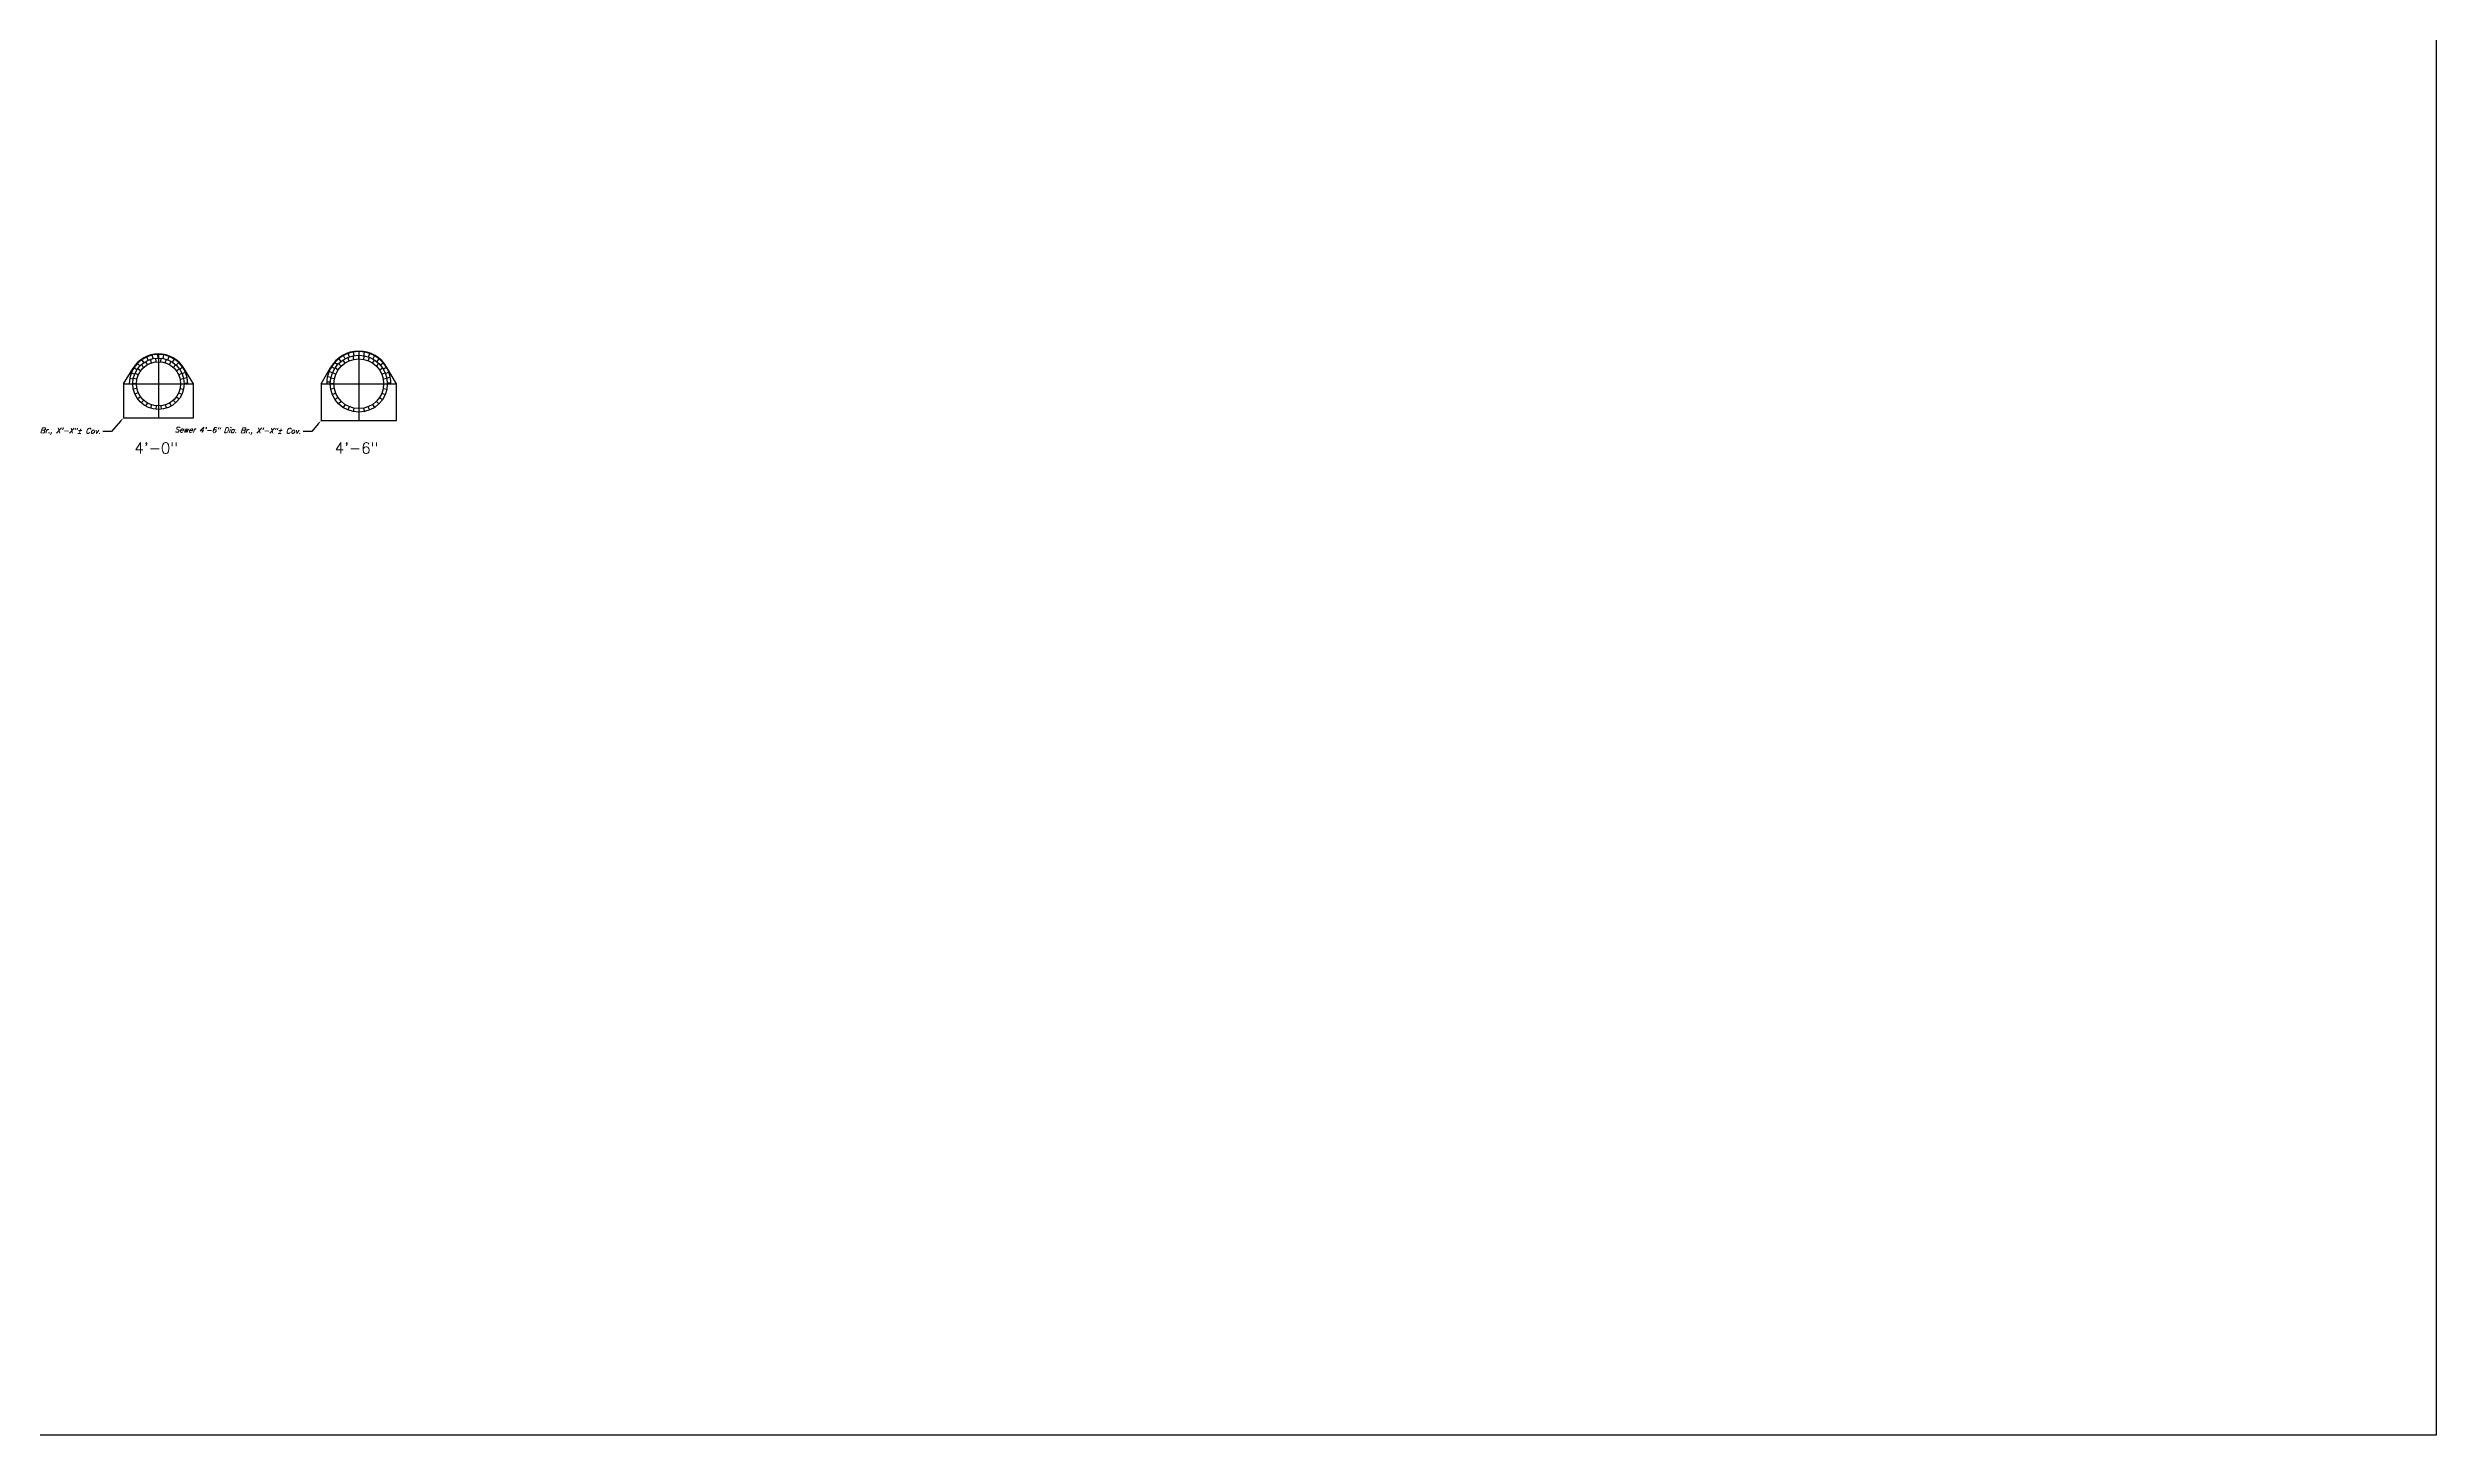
# Model space of a CAD drawing. Header units: feet. Extents: x 2209 to 2699904, y 6315 to 264949.
# Drawn here: x 2792.6 to 3009, y 6315.5 to 6441.2 of the extents above; entities that cross this region are included whole.
import ezdxf
from ezdxf import colors
from ezdxf.entities.mleader import LeaderData, LeaderLine
from ezdxf.math import Vec2, Vec3

# ---------------------------------------------------------------- set-up
doc = ezdxf.new("R2010")
doc.units = ezdxf.units.FT
doc.header["$MEASUREMENT"] = 0
doc.linetypes.add('S', pattern=[0.4, 0.35, -0.05])
doc.layers.add('C-ANNO', color=7, linetype='Continuous')
doc.layers.add('C-ANNO-MATC-PATT', color=7, linetype='Continuous')
for name, color, linetype, lineweight in [('V-UTIL-ELEC-TEXT', 1, 'Continuous', 25), ('V-UTIL-SCMB', 94, 'S', 25), ('V-UTIL-SCMB-TEXT', 94, 'Continuous', 25)]:
    doc.layers.add(name, color=color, linetype=linetype, lineweight=lineweight)
doc.styles.add('SL100', font='romans.shx', dxfattribs={"oblique": 17, "height": 2})
doc.styles.add('SL60', font='simplex.shx', dxfattribs={"oblique": 15, "height": 1.2})
doc.styles.get("Standard").update_dxf_attribs({"font": 'simplex.shx'})

# ---------------------------------------------------------------- blocks, each defined once
blk = doc.blocks.new('*U78')
at = {"layer": 'V-UTIL-SCMB', "linetype": 'Continuous', "flags": 128}
blk.add_lwpolyline([(-0.165, 0), (0.165, 0)], dxfattribs=at)
blk = doc.blocks.new('*U79')
at = {"layer": 'V-UTIL-SCMB', "color": 0, "linetype": 'ByBlock', "lineweight": -2, "transparency": 16777216}
for p, rotation in [((2428.8, 6441.9), 107.9999999999996), ((2429.24, 6441.99), 95.99999999999966), ((2429.7, 6441.99), 83.99999999999977), ((2430.14, 6441.9), 71.99999999999982), ((2427.35, 6440.29), 167.9999999999995), ((2427.49, 6440.72), 155.9999999999995), ((2427.72, 6441.11), 143.9999999999995), ((2428.02, 6441.45), 131.9999999999995), ((2428.39, 6441.72), 119.9999999999995), ((2430.55, 6441.72), 59.99999999999983), ((2430.92, 6441.45), 47.99999999999986), ((2431.22, 6441.11), 35.99999999999984), ((2431.45, 6440.72), 23.99999999999991), ((2431.59, 6440.29), 11.99999999999993), ((2427.3, 6439.84), 180), ((2427.35, 6439.39), 191.9999999999994), ((2427.49, 6438.96), 203.9999999999994), ((2427.72, 6438.57), 215.9999999999995), ((2428.02, 6438.23), 227.9999999999994), ((2428.39, 6437.97), 239.9999999999994), ((2428.8, 6437.78), 251.9999999999993), ((2429.24, 6437.69), 263.9999999999993), ((2429.7, 6437.69), 275.9999999999993), ((2430.14, 6437.78), 287.9999999999991), ((2430.55, 6437.97), 299.9999999999992), ((2430.92, 6438.23), 311.9999999999991), ((2431.22, 6438.57), 323.9999999999992), ((2431.45, 6438.96), 335.9999999999992), ((2431.59, 6439.39), 347.9999999999991)]:
    blk.add_blockref('*U78', p, dxfattribs=dict(at, rotation=rotation))
blk.add_blockref('*U78', (2431.63, 6439.84), dxfattribs=at)
blk = doc.blocks.new('*U80')
at = {"layer": 'V-UTIL-SCMB', "linetype": 'Continuous', "flags": 128}
blk.add_lwpolyline([(-0.165, 0), (0.165, 0)], dxfattribs=at)
blk = doc.blocks.new('*U81')
at = {"layer": 'V-UTIL-SCMB', "color": 0, "linetype": 'ByBlock', "lineweight": -2, "transparency": 16777216}
for p, rotation in [((2446.69, 6442.07), 112.4999999999998), ((2447.15, 6442.21), 101.2499999999998), ((2447.62, 6442.26), 89.9999999999998), ((2448.09, 6442.21), 78.7499999999998), ((2448.54, 6442.07), 67.4999999999998), ((2445.25, 6440.31), 168.7499999999997), ((2445.39, 6440.77), 157.4999999999997), ((2445.61, 6441.18), 146.2499999999997), ((2445.91, 6441.55), 134.9999999999997), ((2446.28, 6441.85), 123.7499999999998), ((2448.96, 6441.85), 56.24999999999984), ((2449.33, 6441.55), 44.99999999999991), ((2449.63, 6441.18), 33.74999999999996), ((2449.85, 6440.77), 22.49999999999999), ((2449.99, 6440.31), 11.25000000000001), ((2445.2, 6439.84), 180), ((2445.25, 6439.37), 191.2499999999997), ((2445.39, 6438.92), 202.4999999999997), ((2445.61, 6438.5), 213.7499999999995), ((2445.91, 6438.13), 224.9999999999995), ((2446.28, 6437.83), 236.2499999999994), ((2446.69, 6437.61), 247.4999999999993), ((2448.54, 6437.61), 292.4999999999995), ((2448.96, 6437.83), 303.7499999999994), ((2449.33, 6438.13), 314.9999999999994), ((2449.63, 6438.5), 326.2499999999994), ((2449.85, 6438.92), 337.4999999999993), ((2449.99, 6439.37), 348.7499999999993), ((2447.15, 6437.47), 258.7499999999995), ((2447.62, 6437.43), 269.9999999999994), ((2448.09, 6437.47), 281.2499999999995)]:
    blk.add_blockref('*U80', p, dxfattribs=dict(at, rotation=rotation))
blk.add_blockref('*U80', (2450.03, 6439.84), dxfattribs=at)

msp = doc.modelspace()

# ---------------------------------------------------------------- linework, layer by layer
at = {"layer": 'C-ANNO-MATC-PATT', "flags": 128}
msp.add_lwpolyline([(2209, 6818.5), (3009, 6818.5), (3009, 6315.481), (2209, 6315.481)], close=True, dxfattribs=at)
at = {"layer": 'V-UTIL-SCMB', "linetype": 'Continuous', "flags": 128}
for points in [[(2799.469, 6410.783), (2800.331, 6412.192)], [(2800.468, 6411.637), (2800.161, 6411.758)], [(2800.676, 6412.043), (2800.399, 6412.222)], [(2800.96, 6412.401), (2800.723, 6412.631)], [(2801.308, 6412.697), (2801.12, 6412.968)], [(2801.707, 6412.92), (2801.575, 6413.222)], [(2802.142, 6413.06), (2802.072, 6413.382)], [(2802.595, 6413.112), (2802.59, 6413.442)], [(2802.636, 6413.484), (2802.636, 6407.703)], [(2803.051, 6413.076), (2803.109, 6413.4)], [(2803.49, 6412.951), (2803.611, 6413.258)], [(2803.896, 6412.742), (2804.075, 6413.02)], [(2804.255, 6412.459), (2804.484, 6412.696)], [(2804.55, 6412.111), (2804.822, 6412.299)], [(2804.773, 6411.712), (2805.075, 6411.843)], [(2805.803, 6410.783), (2804.941, 6412.192)], [(2817.369, 6410.783), (2818.236, 6412.27)], [(2820.786, 6413.734), (2820.786, 6407.453)], [(2824.203, 6410.783), (2823.335, 6412.27)], [(2799.469, 6410.783), (2805.803, 6410.783)], [(2799.469, 6410.783), (2799.469, 6407.703), (2805.803, 6407.703), (2805.803, 6410.783)], [(2800.343, 6411.197), (2800.018, 6411.256)], [(2804.913, 6411.277), (2805.235, 6411.347)], [(2804.966, 6410.823), (2805.296, 6410.829)], [(2817.369, 6410.783), (2824.203, 6410.783)], [(2817.369, 6410.783), (2817.369, 6407.453), (2824.203, 6407.453), (2824.203, 6410.783)]]:
    msp.add_lwpolyline(points, dxfattribs=at)
at = {"layer": 'V-UTIL-SCMB', "flags": 128}
for points in [[(2818.399, 6411.763), (2818.094, 6411.888)], [(2818.599, 6412.152), (2818.319, 6412.327)], [(2818.862, 6412.502), (2818.616, 6412.722)], [(2819.18, 6412.802), (2818.975, 6413.061)], [(2819.544, 6413.045), (2819.386, 6413.334)], [(2819.944, 6413.222), (2819.837, 6413.534)], [(2820.369, 6413.329), (2820.315, 6413.655)], [(2820.805, 6413.363), (2820.807, 6413.693)], [(2821.241, 6413.322), (2821.299, 6413.647)], [(2821.663, 6413.209), (2821.776, 6413.519)], [(2822.061, 6413.026), (2822.224, 6413.312)], [(2822.421, 6412.778), (2822.631, 6413.033)], [(2822.735, 6412.473), (2822.984, 6412.689)], [(2822.993, 6412.119), (2823.275, 6412.29)], [(2823.187, 6411.727), (2823.494, 6411.847)], [(2818.209, 6410.912), (2817.879, 6410.928)], [(2818.268, 6411.345), (2817.946, 6411.417)], [(2823.312, 6411.307), (2823.635, 6411.374)], [(2823.364, 6410.873), (2823.694, 6410.884)]]:
    msp.add_lwpolyline(points, dxfattribs=at)
at = {"layer": 'V-UTIL-SCMB', "linetype": 'Continuous'}
for centre, radius in [((2802.636, 6410.783), 2.33), ((2802.636, 6410.783), 2), ((2820.786, 6410.783), 2.58), ((2820.786, 6410.783), 2.25)]:
    msp.add_circle(centre, radius, dxfattribs=at)
for centre, radius, start, end in [((2802.636, 6410.783), 2.66, 0, 180), ((2802.636, 6410.783), 2.702, 31.45189, 148.54811), ((2820.786, 6410.783), 2.91, 0, 180), ((2820.786, 6410.783), 2.952, 30.25086, 149.74914)]:
    msp.add_arc(centre, radius, start, end, dxfattribs=at)

# ---------------------------------------------------------------- block references
msp.add_blockref('*U79', (373.167, -29.059), dxfattribs=at)
at = {"layer": 'V-UTIL-SCMB'}
msp.add_blockref('*U81', (373.167, -29.059), dxfattribs=at)

# ---------------------------------------------------------------- texts
at = {"layer": 'C-ANNO'}
for s, p in [('4\'-0"', (2800.457, 6404.449)), ('4\'-6"', (2818.606, 6404.449))]:
    msp.add_text(s, height=1, dxfattribs=at).set_placement(p)

# ---------------------------------------------------------------- leaders
at = {"layer": 'V-UTIL-ELEC-TEXT', "linetype": 'Continuous'}
ml = msp.add_multileader_mtext('Standard', dxfattribs=at)
ml.set_content('PECO 20"x38", X\'-X"%%P Cov.', color=256, style='SL60')
ml.set_leader_properties(color=256, linetype='ByLayer', lineweight=-1)
ml.build(insert=Vec2(0, 0))
ml.multileader.update_dxf_attribs({"dogleg_length": 0.02, "arrow_head_size": 0.48, "scale": 4})
ctx = ml.context
ctx.base_point, ctx.scale, ctx.char_height, ctx.arrow_head_size, ctx.landing_gap_size, ctx.plane_origin, ctx.plane_x_axis, ctx.plane_y_axis = Vec3(2768.069, 6327.879, 54042.814), 4, 0.56, 0.48, 0.4, Vec3(2753.821, 6339.406, 54042.814), Vec3(0.9999993, 0.0011767), Vec3(-0.0011767, 0.9999993)
notes = []
notes.append((ctx, [(0, (1, 1, 0), (2765.788, 6327.876, 54042.814), (0.9999993, 0.0011767), 2.281, [(0, [(2760.557, 6330.512, 54042.814)], 0, [])])]))
ctx.mtext.insert, ctx.mtext.text_direction, ctx.mtext.rotation, ctx.mtext.width, ctx.mtext.flow_direction = Vec3(2768.468, 6328.213, 54042.814), Vec3(0.9999993, 0.0011767), 0.0011767, 12.61841, 5
at = {"layer": 'V-UTIL-SCMB-TEXT'}
ml = msp.add_multileader_mtext('Standard', dxfattribs=at)
ml.set_content('Sewer 4\'-0" Dia. Br., X\'-X"%%P Cov.', color=256, style='SL100')
ml.set_leader_properties(color=256, linetype='ByLayer', lineweight=-1)
ml.build(insert=Vec2(0, 0))
ml.multileader.update_dxf_attribs({"dogleg_length": 0.05, "arrow_head_size": 0.4, "scale": 4})
ctx = ml.context
ctx.base_point, ctx.scale, ctx.char_height, ctx.arrow_head_size, ctx.landing_gap_size, ctx.plane_origin, ctx.plane_x_axis, ctx.plane_y_axis = Vec3(2784.101, 6406.599, 17.467), 4, 0.48, 0.4, 0.2, Vec3(2763.553, 6402.204, 17.467), Vec3(0.9999429, -0.0106844), Vec3(0.0106844, 0.9999429)
ctx.text_align_type = 2
notes.append((ctx, [(1, (1, 1, 0), (2798.368, 6406.447, 17.467), (-0.9999429, 0.0106844), 0.785, [(0, [(2799.469, 6407.703, 17.467)], 0, [])])]))
ctx.mtext.insert, ctx.mtext.text_direction, ctx.mtext.rotation, ctx.mtext.width, ctx.mtext.alignment, ctx.mtext.line_spacing_factor, ctx.mtext.flow_direction = Vec3(2797.386, 6406.743, 17.467), Vec3(0.9999429, -0.0106844), 6.2725007, 34.31337, 3, 0.8, 5
ml = msp.add_multileader_mtext('Standard', dxfattribs=at)
ml.set_content('Sewer 4\'-6" Dia. Br., X\'-X"%%P Cov.', color=256, style='SL100')
ml.set_leader_properties(color=256, linetype='ByLayer', lineweight=-1)
ml.build(insert=Vec2(0, 0))
ml.multileader.update_dxf_attribs({"dogleg_length": 0.05, "arrow_head_size": 0.4, "scale": 4})
ctx = ml.context
ctx.base_point, ctx.scale, ctx.char_height, ctx.arrow_head_size, ctx.landing_gap_size, ctx.plane_origin, ctx.plane_x_axis, ctx.plane_y_axis = Vec3(2802.25, 6406.599, 17.467), 4, 0.48, 0.4, 0.2, Vec3(2781.702, 6402.204, 17.467), Vec3(0.9999429, -0.0106844), Vec3(0.0106844, 0.9999429)
ctx.text_align_type = 2
notes.append((ctx, [(1, (1, 1, 0), (2816.518, 6406.447, 17.467), (-0.9999429, 0.0106844), 0.785, [(0, [(2817.369, 6407.453, 17.467)], 0, [])])]))
ctx.mtext.insert, ctx.mtext.text_direction, ctx.mtext.rotation, ctx.mtext.width, ctx.mtext.alignment, ctx.mtext.line_spacing_factor, ctx.mtext.flow_direction = Vec3(2815.536, 6406.743, 17.467), Vec3(0.9999429, -0.0106844), 6.2725007, 36.96769, 3, 0.8, 5
for ctx, leaders in notes:
    for number, flags, end, landing, length, lines in leaders:
        leader = LeaderData()
        leader.index, (leader.has_last_leader_line, leader.has_dogleg_vector, leader.attachment_direction) = number, flags
        leader.last_leader_point, leader.dogleg_vector, leader.dogleg_length = Vec3(end), Vec3(landing), length
        for number, points, colour, breaks in lines:
            line = LeaderLine()
            line.index, line.vertices, line.color, line.breaks = number, Vec3.list(points), colors.encode_raw_color(colour), breaks
            leader.lines.append(line)
        ctx.leaders.append(leader)

doc.saveas('drawing.dxf')
